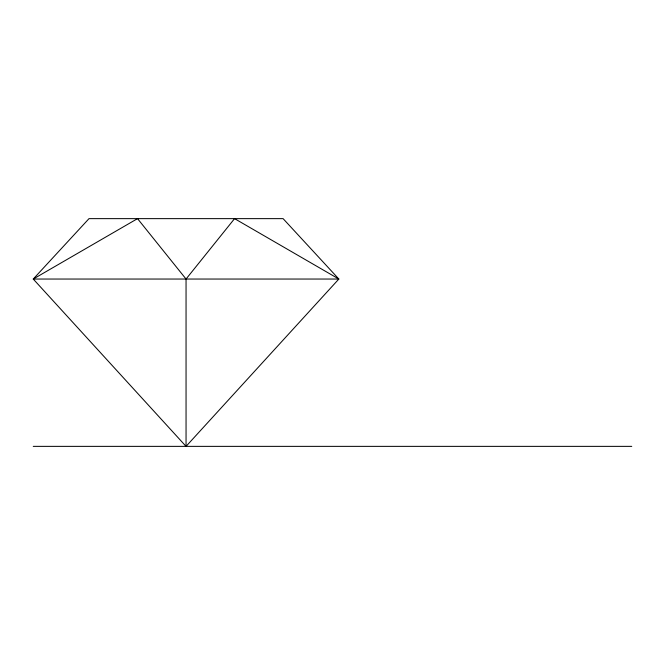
<?xml version="1.0" encoding="UTF-8"?>
<svg xmlns="http://www.w3.org/2000/svg" width="665" height="665" viewBox="0 0 665 665"><rect width="100%" height="100%" fill="white"/><g stroke="black" fill="none" stroke-linecap="round" stroke-linejoin="round"><path stroke-width="1" d="M186.05 279.042L234.57 218.635L338.851 279.042L186.05 446.365L33.25 279.042L89.01 218.635L283.091 218.635L338.851 279.042L33.25 279.042L137.53 218.635L186.05 279.042L186.05 446.365M33.25 446.365L631.75 446.365"/></g></svg>
